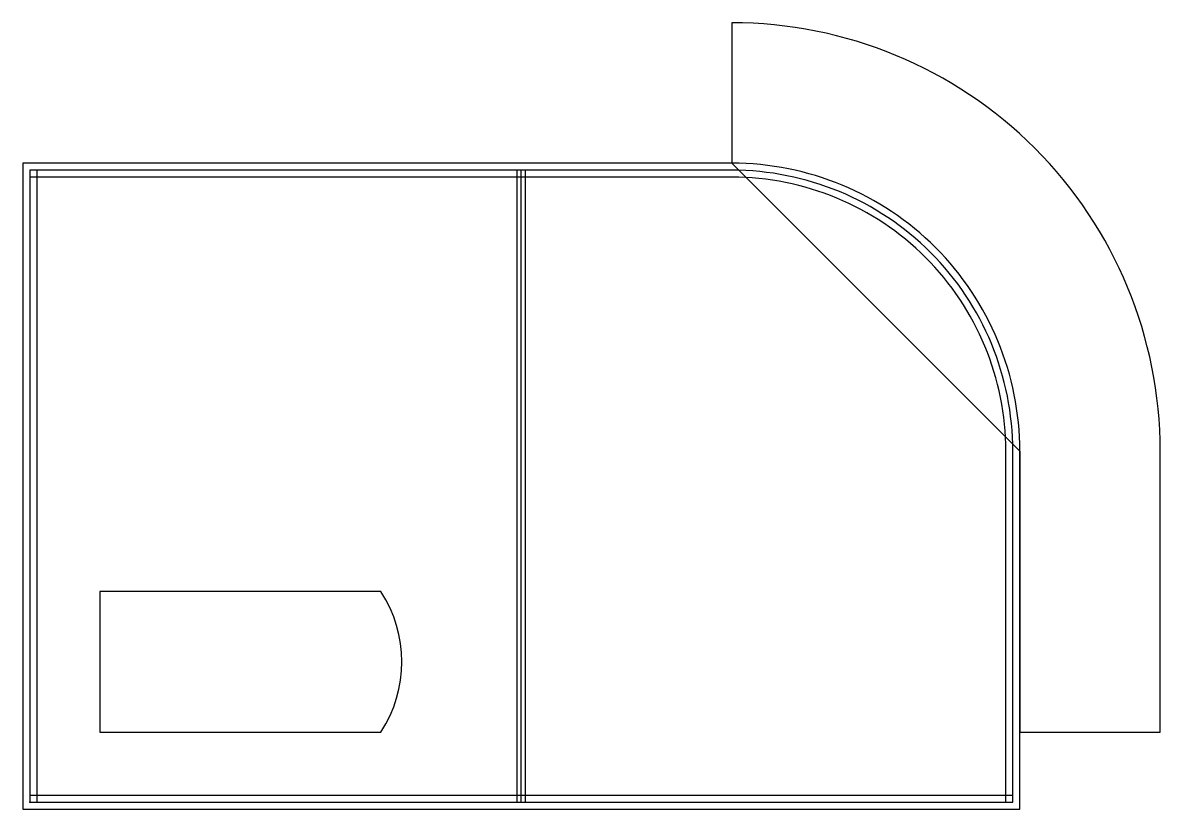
# Model space of a CAD drawing. Header units: millimetres. Extents: x -100 to 16100, y -100 to 11100.
import ezdxf

# ---------------------------------------------------------------- set-up
doc = ezdxf.new("R2010")
doc.units = ezdxf.units.MM
for name, color, linetype in [('A-DOOR-E-N', 7, 'Continuous'), ('A-WALL-E-N', 7, 'Continuous'), ('A-WIND-E-N', 7, 'Continuous'), ('PLOMADA-BARANDA', 7, 'Continuous'), ('PLOMADA-JARDINERA', 7, 'Continuous'), ('PLOMADA-LOSA', 7, 'Continuous'), ('PLOMADA-MURO-120', 7, 'Continuous'), ('PLOMADA-MURO-200', 7, 'Continuous'), ('PLOMADA-PLANTA', 7, 'Continuous')]:
    doc.layers.add(name, color=color, linetype=linetype)

msp = doc.modelspace()

# ---------------------------------------------------------------- linework, layer by layer
at = {"layer": 'A-DOOR-E-N'}
msp.add_line((7000, 4000), (7000, 4900), dxfattribs=at)
at = {"layer": 'A-WALL-E-N'}
for points in [[(10000, 9100), (0, 9100)], [(-100, 9000), (-100, 0)], [(100, 9000), (100, 0)], [(6940, 0), (6940, 9000)], [(7060, 0), (7060, 9000)], [(10000, 8900), (0, 8900)], [(13900, 0), (13900, 5000)], [(14100, 0), (14100, 5000)], [(0, 100), (14000, 100)], [(0, -100), (14000, -100)]]:
    msp.add_lwpolyline(points, dxfattribs=at)
msp.add_lwpolyline([(13900, 5000, 0.414214), (10000, 8900)], format="xyb", dxfattribs=at)
msp.add_lwpolyline([(13900, 5000, 0.414214), (10000, 8900)], format="xyb", dxfattribs=at)
at = {"layer": 'A-WIND-E-N'}
for p, q in [((14000, 1500), (14000, 3900)), ((2000, 0), (3500, 0))]:
    msp.add_line(p, q, dxfattribs=at)
at = {"layer": 'PLOMADA-BARANDA'}
msp.add_lwpolyline([(16100, 1000), (16100, 5000, 0.414214), (10000, 11100)], format="xyb", dxfattribs=at)
msp.add_lwpolyline([(-100, -100), (7000, -100)], dxfattribs=at)
at = {"layer": 'PLOMADA-JARDINERA'}
msp.add_lwpolyline([(1000, 1000), (5000, 1000, 0.3), (5000, 3000), (1000, 3000)], format="xyb", close=True, dxfattribs=at)
at = {"layer": 'PLOMADA-LOSA'}
for points in [[(14100, 1000), (16100, 1000), (16100, 5000, 0.414214), (10000, 11100), (10000, 9100), (14100, 5000)], [(-100, -100), (14100, -100), (14100, 5000, 0.414214), (10000, 9100), (-100, 9100)]]:
    msp.add_lwpolyline(points, format="xyb", close=True, dxfattribs=at)
at = {"layer": 'PLOMADA-MURO-120'}
msp.add_lwpolyline([(7000, 0), (7000, 9000)], dxfattribs=at)
at = {"layer": 'PLOMADA-MURO-200'}
msp.add_lwpolyline([(0, 0), (14000, 0), (14000, 5000, 0.414214), (10000, 9000), (0, 9000)], format="xyb", close=True, dxfattribs=at)
at = {"layer": 'PLOMADA-PLANTA'}
msp.add_point((0, 0), dxfattribs=at)

doc.saveas('drawing.dxf')
